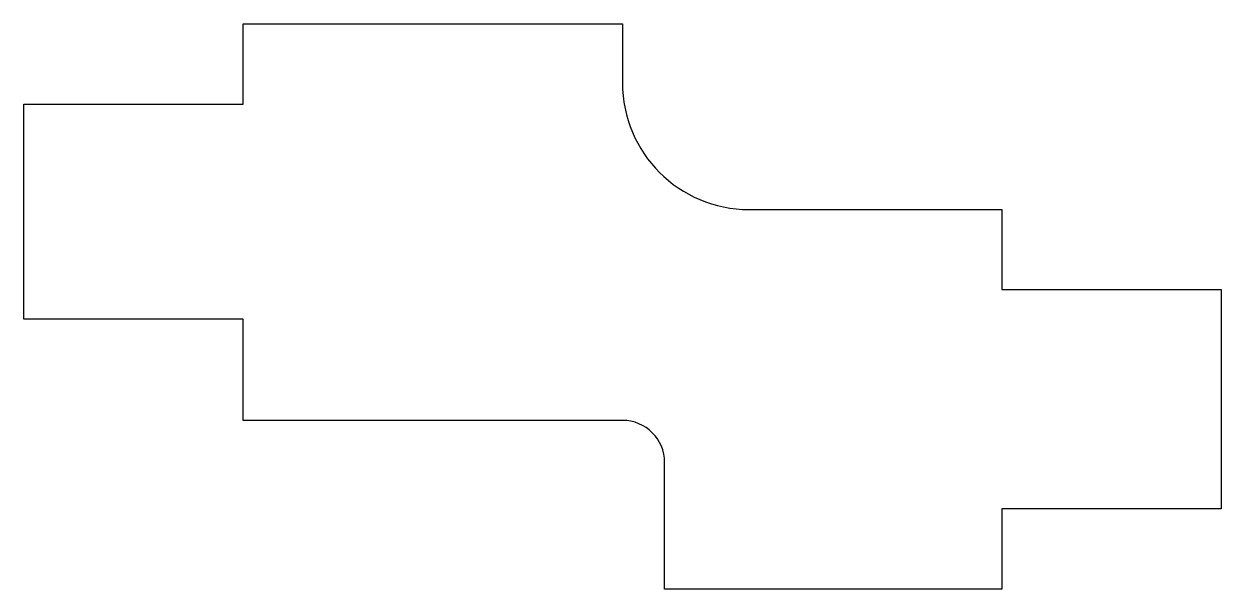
# Model space of a CAD drawing. Header units: millimetres. Extents: x -9.6 to 4.6, y -8.2 to -1.5.
import ezdxf

# ---------------------------------------------------------------- set-up
doc = ezdxf.new("R2010")
doc.units = ezdxf.units.MM

msp = doc.modelspace()

# ---------------------------------------------------------------- linework, layer by layer
at = {"linetype": 'CONTINUOUS'}
for p, q in [((-7, -2.45), (-7, -1.5)), ((-7, -1.5), (-2.5, -1.5)), ((-2.5, -1.5), (-2.5, -2.2)), ((-9.6, -5), (-9.6, -2.45)), ((-9.6, -2.45), (-7, -2.45)), ((-1, -3.7), (2, -3.7)), ((2, -3.7), (2, -4.65)), ((2, -4.65), (4.6, -4.65)), ((4.6, -4.65), (4.6, -7.25)), ((-7, -5), (-9.6, -5)), ((-7, -6.2), (-7, -5)), ((-2.5, -6.2), (-7, -6.2)), ((-2, -8.2), (-2, -6.7)), ((4.6, -7.25), (2, -7.25)), ((2, -7.25), (2, -8.2)), ((2, -8.2), (-2, -8.2))]:
    msp.add_line(p, q, dxfattribs=at)
for centre, radius, start, end in [((-1, -2.2), 1.5, 180, 270), ((-2.5, -6.7), 0.5, 0, 90)]:
    msp.add_arc(centre, radius, start, end, dxfattribs=at)

doc.saveas('drawing.dxf')
